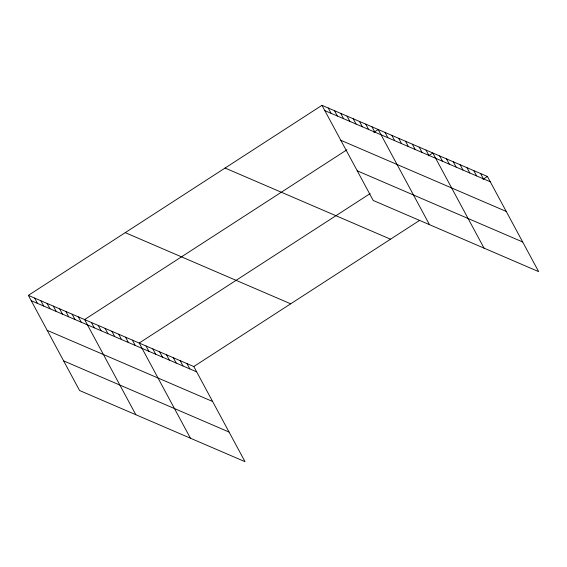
<?xml version="1.0" encoding="UTF-8"?>
<svg xmlns="http://www.w3.org/2000/svg" width="567" height="567" viewBox="0 0 567 567"><rect width="100%" height="100%" fill="white"/><g stroke="black" fill="none" stroke-linecap="round" stroke-linejoin="round"><path stroke-width="0.85" d="M28.35 295.372L193.794 366.537L245.022 461.687L79.586 390.521L28.35 295.372L321.978 105.313L487.414 176.479L538.65 271.628L373.206 200.463L321.978 105.313M346.898 149.787L84.603 319.568L135.832 414.718M373.851 132.338L378.224 129.51L429.46 224.66M370.166 193.553L139.198 343.049L190.427 438.199M428.454 155.826L432.819 152.991L484.055 248.14M193.794 366.537L419.665 220.336M483.049 179.307L487.414 176.479M324.834 110.629L490.278 181.787M340.795 140.276L506.239 211.434M357.245 170.816L522.689 241.981M225.078 168.038L390.521 239.196M125.243 232.654L290.687 303.82M31.206 300.687L196.65 371.846M47.174 330.334L212.618 401.493M63.617 360.874L229.061 432.04M480.596 173.545L483.453 178.853M473.771 170.603L476.627 175.919M466.946 167.669L469.802 172.985M460.121 164.735L462.977 170.043M453.295 161.801L456.151 167.109M446.47 158.866L449.333 164.175M439.645 155.932L442.508 161.241M425.994 150.057L428.858 155.372M419.176 147.122L422.032 152.431M412.351 144.188L415.207 149.497M405.525 141.254L408.382 146.562M398.7 138.32L401.556 143.628M391.875 135.378L394.731 140.694M385.05 132.444L387.913 137.76M371.973 126.824L374.837 132.132M365.729 124.13L368.585 129.446M359.478 121.444L362.334 126.753M353.227 118.758L356.083 124.067M346.976 116.072L349.832 121.381M340.724 113.379L343.588 118.694M334.473 110.693L337.337 116.001M328.222 108.006L331.085 113.315M186.968 363.603L189.825 368.911M180.143 360.662L183.006 365.977M173.318 357.727L176.181 363.043M166.492 354.793L169.356 360.102M159.667 351.859L162.531 357.167M152.842 348.925L155.705 354.233M146.024 345.99L148.88 351.299M132.373 340.115L135.23 345.431M125.548 337.181L128.404 342.489M118.723 334.247L121.579 339.555M111.897 331.312L114.761 336.621M105.072 328.378L107.936 333.687M98.247 325.437L101.11 330.752M91.422 322.503L94.285 327.818M78.352 316.882L81.209 322.191M72.101 314.189L74.957 319.505M65.85 311.503L68.706 316.811M59.599 308.817L62.462 314.125M53.348 306.13L56.211 311.439M47.104 303.437L49.96 308.753M40.852 300.751L43.709 306.06M34.601 298.065L37.457 303.373"/></g></svg>
